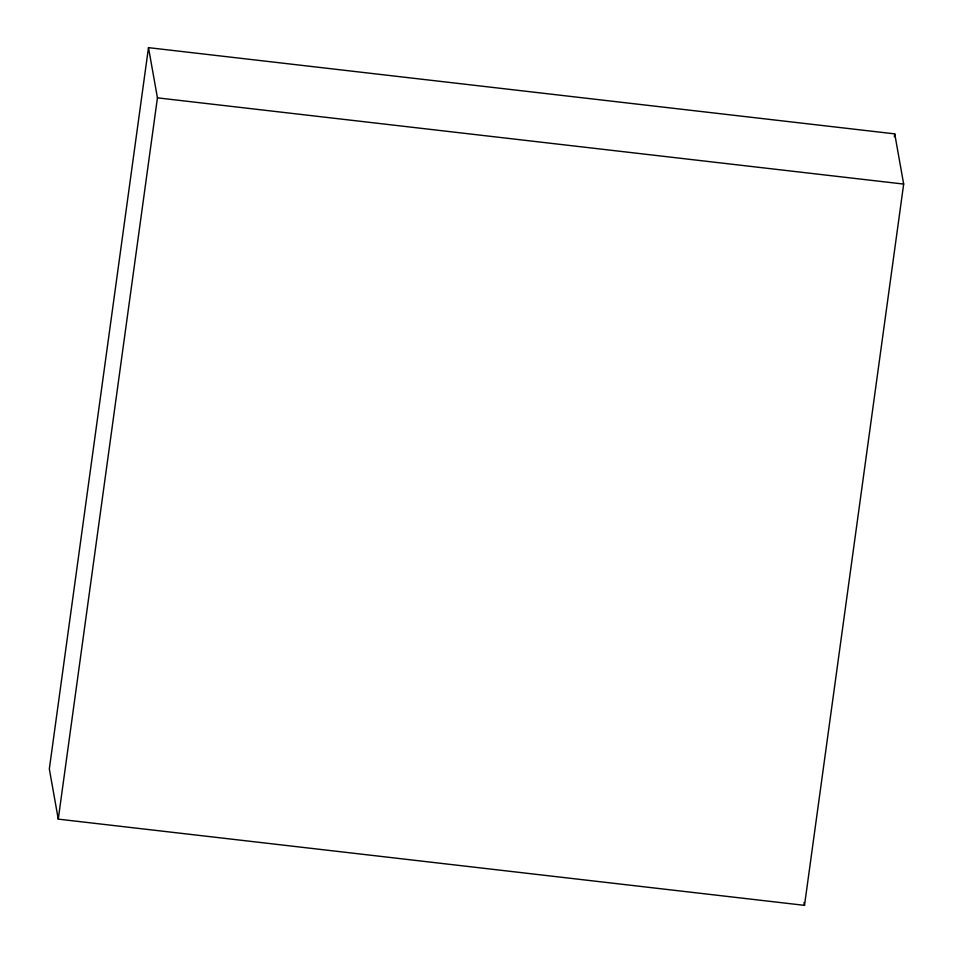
<?xml version="1.0" encoding="UTF-8"?>
<svg xmlns="http://www.w3.org/2000/svg" width="953" height="953" viewBox="0 0 953 953"><rect width="100%" height="100%" fill="white"/><g stroke="black" fill="none" stroke-linecap="round" stroke-linejoin="round"><path stroke-width="1.43" d="M148.489 47.65L49.33 768.928L58.264 819.127L804.511 905.35L903.67 184.072L894.736 133.873L148.489 47.65L157.436 97.849L58.264 819.127M894.331 136.827L894.736 133.873M157.436 97.849L903.67 184.072M803.998 902.479L804.511 905.35"/></g></svg>
